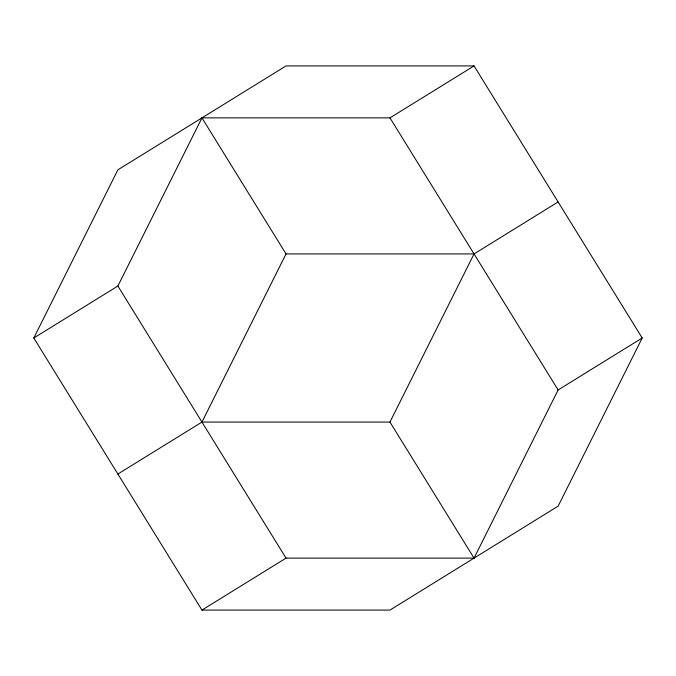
<?xml version="1.0" encoding="UTF-8"?>
<svg xmlns="http://www.w3.org/2000/svg" width="676" height="676" viewBox="0 0 676 676"><rect width="100%" height="100%" fill="white"/><g stroke="black" fill="none" stroke-linecap="round" stroke-linejoin="round"><path stroke-width="1.01" d="M33.8 338L117.877 169.845L286.041 65.918L474.045 65.918L642.2 338L558.122 506.155L389.959 610.082L201.955 610.082L33.8 338L117.877 286.032L201.955 117.877L389.967 117.877L474.045 65.918M117.877 474.045L201.955 422.077L286.032 253.922L201.955 117.877M642.2 338L558.122 389.959L474.045 558.122L389.959 422.077L474.045 253.922L558.122 201.955M201.955 610.082L286.032 558.122L474.045 558.122M286.032 253.922L474.045 253.922M201.955 422.077L389.959 422.077M389.967 117.877L558.122 389.967M117.877 286.032L286.032 558.122"/></g></svg>
